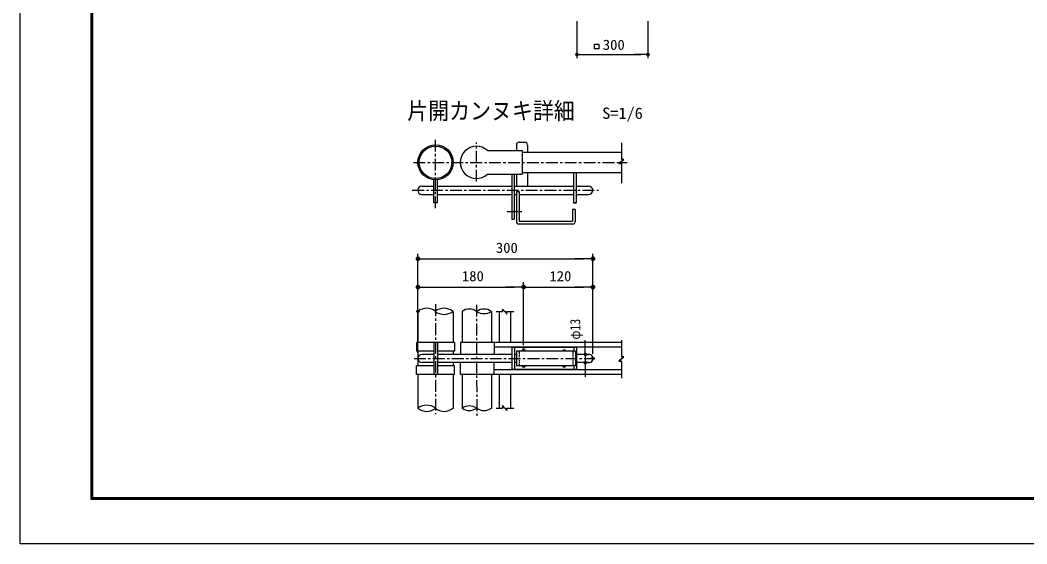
# Model space of a CAD drawing. Units: millimetres, scale not verified, with parts at other scales. Extents: x -4455 to 4455, y -3150 to 3150.
# Drawn here: x -4455 to -198, y -3150 to -933 of the extents above; entities that cross this region are included whole.
import ezdxf
from ezdxf.enums import TextEntityAlignment as Align

# ---------------------------------------------------------------- set-up
doc = ezdxf.new("R2010")
doc.units = ezdxf.units.MM
doc.header["$LTSCALE"] = 20
doc.header["$PDMODE"] = 32
doc.header["$PDSIZE"] = 10
doc.linetypes.add('USER2', pattern=[0.375, 0.25, -0.125])
doc.linetypes.add('USER5', pattern=[4, 2.5, -0.5, 0.5, -0.5])
for name, color, linetype, lineweight in [('0-5_5寸法', 1, 'Continuous', 25), ('0-6_SUNPOU', 1, 'Continuous', 25), ('0-8_1', 7, 'Continuous', 25), ('0-A_0', 4, 'Continuous', 25), ('0-B_KOUZOU', 1, 'USER5', 25)]:
    doc.layers.add(name, color=color, linetype=linetype, lineweight=lineweight)
doc.layers.add('0-7_DEFPOINTS', color=7, linetype='Continuous')
doc.layers.add('0-C_7詳細', color=7, linetype='Continuous')
doc.styles.add('ＭＳ ゴシック', font='')
doc.styles.get('ＭＳ ゴシック').set_extended_font_data('MS Gothic')

# ---------------------------------------------------------------- blocks, each defined once
blk = doc.blocks.new('M1')
at = {"layer": '0-6_SUNPOU'}
blk.add_line((-5, 0), (-38.58, 0), dxfattribs=at)
for points in [[(0, 0), (-5, 0), (-4.96, 0.63)], [(0, 0), (-4.96, -0.63), (-5, 0)], [(0, 0), (-4.96, 0.63), (-4.84, 1.24)], [(0, 0), (-4.84, -1.24), (-4.96, -0.63)], [(0, 0), (-4.84, 1.24), (-4.65, 1.84)], [(0, 0), (-4.65, -1.84), (-4.84, -1.24)], [(0, 0), (-4.65, 1.84), (-4.38, 2.41)], [(0, 0), (-4.38, -2.41), (-4.65, -1.84)], [(0, 0), (-4.38, 2.41), (-4.05, 2.94)], [(0, 0), (-4.05, -2.94), (-4.38, -2.41)], [(0, 0), (-4.05, 2.94), (-3.64, 3.42)], [(0, 0), (-3.64, -3.42), (-4.05, -2.94)], [(0, 0), (-3.64, 3.42), (-3.19, 3.85)], [(0, 0), (-3.19, -3.85), (-3.64, -3.42)], [(0, 0), (-3.19, 3.85), (-2.68, 4.22)], [(0, 0), (-2.68, -4.22), (-3.19, -3.85)], [(0, 0), (-2.68, 4.22), (-2.13, 4.52)], [(0, 0), (-2.13, -4.52), (-2.68, -4.22)], [(0, 0), (-2.13, 4.52), (-1.55, 4.76)], [(0, 0), (-1.55, -4.76), (-2.13, -4.52)], [(0, 0), (-1.55, 4.76), (-0.94, 4.91)], [(0, 0), (-0.94, -4.91), (-1.55, -4.76)], [(0, 0), (-0.94, 4.91), (-0.31, 4.99)], [(0, 0), (-0.31, -4.99), (-0.94, -4.91)], [(0, 0), (-0.31, 4.99), (0.31, 4.99)], [(0, 0), (0.31, -4.99), (-0.31, -4.99)], [(0, 0), (0.31, 4.99), (0.94, 4.91)], [(0, 0), (0.94, 4.91), (1.55, 4.76)], [(0, 0), (1.55, 4.76), (2.13, 4.52)], [(0, 0), (2.13, 4.52), (2.68, 4.22)], [(0, 0), (2.68, 4.22), (3.19, 3.85)], [(0, 0), (3.19, 3.85), (3.64, 3.42)], [(0, 0), (3.64, 3.42), (4.05, 2.94)], [(0, 0), (4.05, 2.94), (4.38, 2.41)], [(0, 0), (4.38, 2.41), (4.65, 1.84)], [(0, 0), (4.65, 1.84), (4.84, 1.24)], [(0, 0), (4.84, 1.24), (4.96, 0.63)], [(0, 0), (4.96, 0.63), (5, 0)], [(0, 0), (0.94, -4.91), (0.31, -4.99)], [(0, 0), (1.55, -4.76), (0.94, -4.91)], [(0, 0), (2.13, -4.52), (1.55, -4.76)], [(0, 0), (2.68, -4.22), (2.13, -4.52)], [(0, 0), (3.19, -3.85), (2.68, -4.22)], [(0, 0), (3.64, -3.42), (3.19, -3.85)], [(0, 0), (4.05, -2.94), (3.64, -3.42)], [(0, 0), (4.38, -2.41), (4.05, -2.94)], [(0, 0), (4.65, -1.84), (4.38, -2.41)], [(0, 0), (4.84, -1.24), (4.65, -1.84)], [(0, 0), (4.96, -0.63), (4.84, -1.24)], [(0, 0), (5, 0), (4.96, -0.63)]]:
    blk.add_solid(points, dxfattribs=at)

msp = doc.modelspace()

# ---------------------------------------------------------------- linework, layer by layer
at = {"layer": '0-5_5寸法'}
for p, q in [((-2100.49, -936.72), (-2100.49, -1093.55)), ((-1800.49, -936.72), (-1800.49, -1093.55)), ((-2070.49, -1078.55), (-1830.49, -1078.55))]:
    msp.add_line(p, q, dxfattribs=at)
at = {"layer": '0-5_5寸法', "color": 3}
msp.add_lwpolyline([(-2026.53, -1035.47), (-2008.31, -1035.47), (-2008.31, -1054.37), (-2026.53, -1054.37)], close=True, dxfattribs=at)
at = {"layer": '0-7_DEFPOINTS'}
for p in [(-1800.49, -1078.55), (-2032.68, -1942.89), (-2325.72, -2062.89), (-2032.68, -2062.89), (-2032.68, -2067.04), (-2772.74, -2165.74), (-2325.72, -2328.67), (-2032.68, -2365.3)]:
    msp.add_point(p, dxfattribs=at)
at = {"layer": '0-8_1'}
for p, q in [((-2478.53, -1485.53), (-2331.69, -1485.53)), ((-2356.53, -1461.94), (-2356.53, -1485.53)), ((-2344.11, -1449.52), (-2321.76, -1449.52)), ((-2331.69, -1485.53), (-2331.69, -1584.87)), ((-2309.34, -1461.94), (-2309.34, -1491.74)), ((-2331.69, -1491.74), (-1912.65, -1491.74)), ((-2706.69, -1609.23), (-2706.69, -1706.56)), ((-2691.79, -1609.42), (-2691.79, -1706.56)), ((-2478.53, -1584.87), (-2331.69, -1584.87)), ((-2376.39, -1584.87), (-2376.39, -1774.85)), ((-2365.22, -1584.87), (-2365.22, -1774.85)), ((-2356.53, -1584.87), (-2356.53, -1635.78)), ((-2331.69, -1578.66), (-1912.65, -1578.66)), ((-2309.34, -1578.66), (-2309.34, -1635.78)), ((-2114.39, -1578.66), (-2114.39, -1706.56)), ((-2103.22, -1578.66), (-2103.22, -1706.56)), ((-2756.36, -1635.78), (-2706.69, -1635.78)), ((-2691.79, -1635.78), (-2376.39, -1635.78)), ((-2365.22, -1635.78), (-2114.39, -1635.78)), ((-2356.53, -1658.13), (-2356.53, -1786.32)), ((-2356.53, -1658.13), (-2345.35, -1658.13)), ((-2345.35, -1658.13), (-2345.35, -1783.83)), ((-2103.22, -1635.78), (-2088.32, -1635.78)), ((-2088.32, -1635.78), (-2051.06, -1635.78)), ((-2756.36, -1670.55), (-2706.69, -1670.55)), ((-2691.79, -1670.55), (-2376.39, -1670.55)), ((-2365.22, -1670.55), (-2356.53, -1670.55)), ((-2345.35, -1670.55), (-2114.39, -1670.55)), ((-2103.22, -1670.55), (-2088.32, -1670.55)), ((-2088.32, -1670.55), (-2051.06, -1670.55)), ((-2691.79, -1706.56), (-2706.69, -1706.56)), ((-2333.45, -1744.1), (-2397.24, -1744.1)), ((-2108.18, -1734.17), (-2119.36, -1734.17)), ((-2119.36, -1734.17), (-2119.36, -1783.83)), ((-2108.18, -1734.17), (-2108.18, -1786.32)), ((-2376.39, -1774.85), (-2365.22, -1774.85)), ((-2120.6, -1785.08), (-2344.11, -1785.08)), ((-2118.12, -1796.25), (-2346.59, -1796.25)), ((-2772.74, -2165.74), (-2772.74, -2297.01)), ((-2623.74, -2165.74), (-2623.74, -2297.01)), ((-2586.49, -2165.74), (-2586.49, -2297.01)), ((-2462.31, -2165.74), (-2462.31, -2297.01)), ((-2428.79, -2166.65), (-2428.79, -2297.01)), ((-2381.6, -2166.65), (-2381.6, -2297.01)), ((-2618.02, -2297.01), (-2778.46, -2297.01)), ((-2778.46, -2297.01), (-2778.46, -2334.26)), ((-2705.69, -2297.01), (-2705.69, -2433.6)), ((-2690.79, -2297.01), (-2690.79, -2433.6)), ((-2618.02, -2297.01), (-2618.02, -2334.26)), ((-2449.9, -2297.01), (-2592.2, -2297.01)), ((-2592.2, -2297.01), (-2592.2, -2347.92)), ((-1912.65, -2297.01), (-2449.9, -2297.01)), ((-2449.9, -2297.01), (-2449.9, -2347.92)), ((-2705.69, -2334.26), (-2778.46, -2334.26)), ((-2772.74, -2334.26), (-2772.74, -2396.34)), ((-2618.02, -2334.26), (-2690.79, -2334.26)), ((-2623.74, -2334.26), (-2623.74, -2347.92)), ((-1912.65, -2316.88), (-2449.9, -2316.88)), ((-2102.21, -2318.12), (-2375.39, -2318.12)), ((-2375.39, -2318.12), (-2375.39, -2412.49)), ((-2364.22, -2318.12), (-2364.22, -2412.49)), ((-2107.18, -2334.26), (-2355.52, -2334.26)), ((-2355.52, -2334.26), (-2355.52, -2396.34)), ((-2113.39, -2318.12), (-2113.39, -2334.26)), ((-2107.18, -2334.26), (-2107.18, -2396.34)), ((-2102.21, -2318.12), (-2102.21, -2412.49)), ((-2705.69, -2347.92), (-2755.36, -2347.92)), ((-2705.69, -2382.69), (-2755.36, -2382.68)), ((-2375.39, -2347.92), (-2690.79, -2347.92)), ((-2375.39, -2382.69), (-2690.79, -2382.69)), ((-2623.74, -2382.69), (-2623.74, -2396.34)), ((-2592.2, -2433.6), (-2592.2, -2382.68)), ((-2449.9, -2433.6), (-2449.9, -2382.68)), ((-2355.52, -2347.92), (-2362.97, -2347.92)), ((-2355.52, -2382.69), (-2362.97, -2382.69)), ((-2050.06, -2347.92), (-2102.21, -2347.92)), ((-2050.06, -2382.69), (-2102.21, -2382.69)), ((-2778.46, -2433.6), (-2778.46, -2396.34)), ((-2705.69, -2396.34), (-2778.46, -2396.34)), ((-2618.02, -2396.34), (-2690.79, -2396.34)), ((-2618.02, -2433.6), (-2618.02, -2396.34)), ((-1912.65, -2413.73), (-2449.9, -2413.73)), ((-2102.21, -2412.49), (-2375.39, -2412.49)), ((-2107.18, -2396.34), (-2355.52, -2396.34)), ((-2113.39, -2396.34), (-2113.39, -2412.49)), ((-2618.02, -2433.6), (-2778.46, -2433.6)), ((-2772.74, -2433.6), (-2772.74, -2577.09)), ((-2623.74, -2433.6), (-2623.74, -2577.09)), ((-2449.9, -2433.6), (-2592.2, -2433.6)), ((-2586.49, -2433.6), (-2586.49, -2577.09)), ((-2462.31, -2433.6), (-2462.31, -2577.09)), ((-1912.65, -2433.6), (-2449.9, -2433.6)), ((-2428.79, -2433.6), (-2428.79, -2575.28)), ((-2381.6, -2433.6), (-2381.6, -2575.28))]:
    msp.add_line(p, q, dxfattribs=at)
at = {"layer": '0-8_1', "linetype": 'USER2'}
for p, q in [((-2344.4, -2334.26), (-2344.4, -2396.34)), ((-2118.41, -2334.26), (-2118.41, -2396.34))]:
    msp.add_line(p, q, dxfattribs=at)
at = {"layer": '0-8_1'}
msp.add_lwpolyline([(-2114.39, -1706.56), (-2103.22, -1706.56), (-2114.39, -1706.56)], dxfattribs=at)
for radius in [74.5, 68.79]:
    msp.add_circle((-2698.28, -1535.2), radius, dxfattribs=at)
for centre, radius, start, end in [((-2525.4, -1535.2), 68.3, 46.65803, 313.34122), ((-2344.11, -1461.94), 12.42, 90, 180), ((-2321.76, -1461.94), 12.42, 0, 90), ((-2756.36, -1653.16), 17.38, 90, 270), ((-2051.06, -1653.16), 17.38, 270, 90), ((-2346.59, -1786.32), 9.93, 180, 270), ((-2344.11, -1783.83), 1.24, 180, 270), ((-2120.6, -1783.83), 1.24, 270, 0), ((-2118.12, -1786.32), 9.93, 270, 0), ((-2325.72, -2336.12), 7.45, 14.47751, 165.52249), ((-2154.37, -2336.12), 7.45, 14.47751, 165.52249), ((-2755.36, -2365.3), 17.38, 90, 270), ((-2050.06, -2365.3), 17.38, 270, 90.00058), ((-2325.72, -2394.48), 7.45, 194.47751, 345.52249), ((-2154.37, -2394.48), 7.45, 194.47751, 345.52249)]:
    msp.add_arc(centre, radius, start, end, dxfattribs=at)
at = {"layer": '0-A_0'}
for p, q in [((-1912.65, -1451.92), (-1912.65, -1522.35)), ((-1912.65, -1531.39), (-1923.05, -1540.44)), ((-1912.65, -1522.35), (-1908.69, -1522.35)), ((-1902.25, -1522.35), (-1912.65, -1522.35)), ((-1912.65, -1531.39), (-1902.25, -1522.35)), ((-1923.05, -1540.44), (-1912.65, -1540.44)), ((-1912.65, -1540.44), (-1916.61, -1540.44)), ((-1912.65, -1540.44), (-1912.65, -1623.54)), ((-2414.86, -2156.26), (-2414.86, -2166.65)), ((-2405.81, -2166.65), (-2414.86, -2156.26)), ((-2405.81, -2166.65), (-2396.77, -2177.05)), ((-2396.77, -2166.65), (-2366.78, -2166.65)), ((-1912.65, -2287.95), (-1912.65, -2358.38)), ((-1912.65, -2367.43), (-1923.05, -2376.47)), ((-1923.05, -2376.47), (-1912.65, -2376.47)), ((-1912.65, -2376.47), (-1916.61, -2376.47)), ((-1912.65, -2358.38), (-1908.69, -2358.38)), ((-1902.25, -2358.38), (-1912.65, -2358.38)), ((-1912.65, -2367.43), (-1902.25, -2358.38)), ((-1912.65, -2376.47), (-1912.65, -2448.92)), ((-2442.07, -2575.28), (-2414.86, -2575.28)), ((-2405.81, -2575.28), (-2414.86, -2564.88)), ((-2405.81, -2575.28), (-2396.77, -2585.67)), ((-2396.77, -2575.28), (-2366.78, -2575.28)), ((-2396.77, -2575.28), (-2396.77, -2579.24)), ((-2396.77, -2585.67), (-2396.77, -2575.28))]:
    msp.add_line(p, q, dxfattribs=at)
at = {"layer": '0-A_0', "color": 1}
for p, q in [((-2772.74, -2341.72), (-2772.74, -2015.07)), ((-2772.74, -2145.74), (-2772.74, -2042.89)), ((-2325.72, -2308.67), (-2325.72, -2042.89)), ((-2325.72, -2308.67), (-2325.72, -2042.89)), ((-2032.68, -2047.04), (-2032.68, -2042.89)), ((-2732.74, -2062.89), (-2365.72, -2062.89)), ((-2285.72, -2062.89), (-2072.68, -2062.89))]:
    msp.add_line(p, q, dxfattribs=at)
at = {"layer": '0-A_0', "color": 3}
msp.add_lwpolyline([(-4455.18, 3149.94), (4454.82, 3149.94), (4454.82, -3150.06), (-4455.18, -3150.06)], close=True, dxfattribs=at)
at = {"layer": '0-A_0', "color": 7}
for points in [[(-4155.18, 2962.44), (4154.82, 2962.44), (4154.82, -2962.56), (-4155.18, -2962.56)], [(-4153.3, 2960.57), (4152.95, 2960.57), (4152.95, -2960.68), (-4153.3, -2960.68)], [(-4151.43, 2958.69), (4151.07, 2958.69), (4151.07, -2958.81), (-4151.43, -2958.81)], [(-4149.55, 2956.82), (4149.2, 2956.82), (4149.2, -2956.93), (-4149.55, -2956.93)], [(-4147.68, 2954.94), (4147.32, 2954.94), (4147.32, -2955.06), (-4147.68, -2955.06)]]:
    msp.add_lwpolyline(points, close=True, dxfattribs=at)
at = {"layer": '0-A_0'}
for points in [[(-2442.07, -2166.65), (-2414.86, -2166.65), (-2414.86, -2162.69)], [(-2396.77, -2177.05), (-2396.77, -2166.65), (-2396.77, -2170.61)], [(-2414.86, -2564.88), (-2414.86, -2575.28), (-2414.86, -2571.32)]]:
    msp.add_lwpolyline(points, dxfattribs=at)
for centre, radius, start, end in [((-2735.51, -2212.4), 59.7, 51.41343, 128.58657), ((-2662.58, -2212.4), 59.7, 51.41343, 128.58657), ((-2662.58, -2119.08), 59.7, 231.41343, 308.58657), ((-2555.44, -2210.23), 54.25, 55.09271, 124.90735), ((-2493.61, -2210.23), 54.25, 55.09271, 124.90735), ((-2493.61, -2121.25), 54.25, 235.09265, 304.90729), ((-2735.51, -2622.61), 59.7, 51.41343, 128.58657), ((-2735.51, -2529.28), 59.7, 231.41343, 308.58657), ((-2662.58, -2529.28), 59.7, 231.41343, 308.58657), ((-2555.44, -2620.43), 54.25, 55.09247, 124.90735), ((-2555.44, -2531.46), 54.25, 235.09289, 304.90753), ((-2493.61, -2531.46), 54.25, 235.09265, 305.23481)]:
    msp.add_arc(centre, radius, start, end, dxfattribs=at)
at = {"layer": '0-B_KOUZOU'}
for p, q in [((-2699.24, -1729.66), (-2699.24, -1440.1)), ((-2524.65, -1616.15), (-2524.65, -1451.68)), ((-2791.75, -1535.2), (-1888.64, -1535.2)), ((-2796.94, -1653.16), (-2009.21, -1653.16)), ((-2698.28, -2136.04), (-2698.28, -2601.51)), ((-2524.65, -2137.58), (-2524.4, -2608.31)), ((-2789.16, -2365.3), (-2024.96, -2365.3))]:
    msp.add_line(p, q, dxfattribs=at)
at = {"layer": '0-B_KOUZOU', "linetype": 'Continuous'}
for p, q in [((-2772.74, -2145.74), (-2772.74, -1922.89)), ((-2732.74, -1942.89), (-2072.68, -1942.89)), ((-2032.68, -2345.3), (-2032.68, -1922.89)), ((-2065.23, -2317.92), (-2065.23, -2287.92)), ((-2065.35, -2347.92), (-2050.23, -2347.92)), ((-2065.35, -2382.69), (-2050.23, -2382.69)), ((-2065.23, -2347.92), (-2065.23, -2382.69)), ((-2065.23, -2412.69), (-2065.23, -2442.69))]:
    msp.add_line(p, q, dxfattribs=at)

# ---------------------------------------------------------------- block references
at = {"layer": '0-5_5寸法', "xscale": 1.5, "yscale": 1.5, "rotation": 180}
msp.add_blockref('M1', (-2100.49, -1078.55), dxfattribs=at)
at = {"layer": '0-5_5寸法', "xscale": 1.5, "yscale": 1.5}
msp.add_blockref('M1', (-1800.49, -1078.55), dxfattribs=at)
at = {"layer": '0-A_0', "xscale": 2, "yscale": 2, "rotation": 180}
for p in [(-2772.74, -2062.89), (-2325.72, -2062.89)]:
    msp.add_blockref('M1', p, dxfattribs=at)
at = {"layer": '0-A_0', "xscale": 2, "yscale": 2}
for p in [(-2325.72, -2062.89), (-2032.68, -2062.89)]:
    msp.add_blockref('M1', p, dxfattribs=at)
at = {"layer": '0-B_KOUZOU'}
for p, xscale, yscale, rotation in [((-2772.74, -1942.89), 2, 2, 180), ((-2065.23, -2347.92), 1.5, 1.5, 270), ((-2065.23, -2382.69), 1.5, 1.5, 90)]:
    msp.add_blockref('M1', p, dxfattribs=dict(at, xscale=xscale, yscale=yscale, rotation=rotation))
at = {"layer": '0-B_KOUZOU', "xscale": 2, "yscale": 2}
msp.add_blockref('M1', (-2032.68, -1942.89), dxfattribs=at)

# ---------------------------------------------------------------- texts
at = {"layer": '0-5_5寸法', "color": 3, "style": 'ＭＳ ゴシック', "width": 1.05}
msp.add_text('300', height=43.26, dxfattribs=at).set_placement((-1990.99, -1071.88), align=Align.BOTTOM_LEFT)
at = {"layer": '0-A_0', "color": 3, "style": 'ＭＳ ゴシック', "width": 1.05}
for s, p in [('180', (-2586.73, -2051.22)), ('120', (-2216.7, -2051.22))]:
    msp.add_text(s, height=43.26, dxfattribs=at).set_placement(p, align=Align.BOTTOM_LEFT)
at = {"layer": '0-A_0', "color": 3, "style": 'ＭＳ ゴシック', "width": 0.85}
msp.add_text('φ13', height=43.26, rotation=90, dxfattribs=at).set_placement((-2073.23, -2285.37), align=Align.BOTTOM_LEFT)
at = {"layer": '0-B_KOUZOU', "color": 3, "style": 'ＭＳ ゴシック', "width": 1.05}
msp.add_text('300', height=43.26, dxfattribs=at).set_placement((-2443.21, -1931.22), align=Align.BOTTOM_LEFT)
at = {"layer": '0-C_7詳細', "style": 'ＭＳ ゴシック', "width": 0.9}
msp.add_text('片開カンヌキ詳細', height=72.14, dxfattribs=at).set_placement((-2818.09, -1374.67), align=Align.BOTTOM_LEFT)
at = {"layer": '0-C_7詳細', "color": 3, "style": 'ＭＳ ゴシック', "width": 1.05}
msp.add_text('S=1/6', height=48.09, dxfattribs=at).set_placement((-1993.53, -1365.63), align=Align.BOTTOM_LEFT)

doc.saveas('drawing.dxf')
